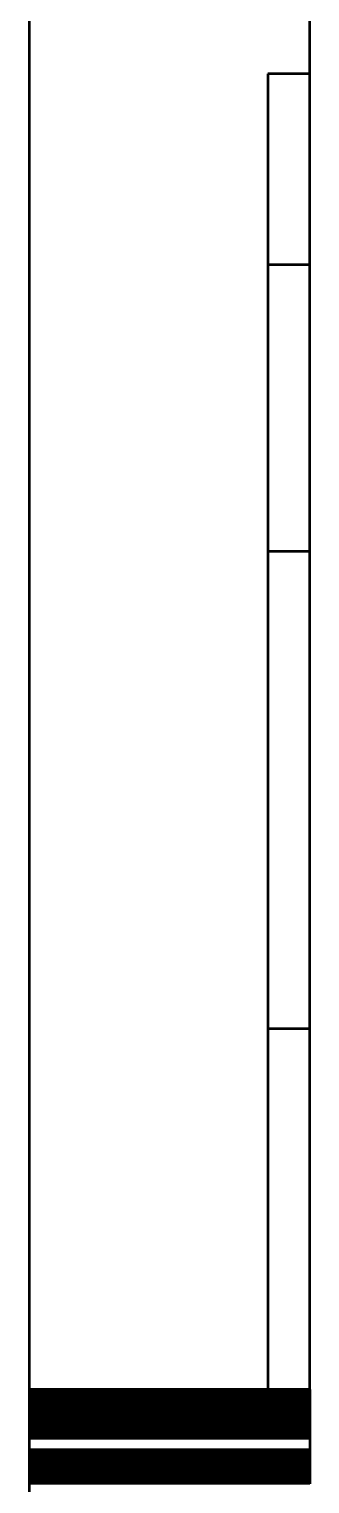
# Model space of a CAD drawing. Header units: millimetres. Extents: x 3137 to 5094, y 789 to 1822.
# Drawn here: x 3384.642 to 3384.742, y 1377.877 to 1378.397 of the extents above; entities that cross this region are included whole.
import ezdxf

# ---------------------------------------------------------------- set-up
doc = ezdxf.new("R2010")
doc.units = ezdxf.units.MM
doc.header["$LTSCALE"] = 1.8
doc.layers.add('외형선(ISO)', color=7, linetype='Continuous', lineweight=50)

msp = doc.modelspace()

# ---------------------------------------------------------------- linework, layer by layer
at = {"layer": '외형선(ISO)'}
for p, q in [((3384.74158, 1377.91103), (3384.74158, 1383.84545)), ((3384.64158, 1379.33705), (3384.64158, 1375.93435)), ((3384.74158, 1378.38068), (3384.72658, 1378.38068)), ((3384.72658, 1378.38068), (3384.72658, 1378.3125)), ((3384.74158, 1378.3125), (3384.72658, 1378.3125)), ((3384.72658, 1378.3125), (3384.72658, 1378.21023)), ((3384.74158, 1378.21023), (3384.72658, 1378.21023)), ((3384.72658, 1378.21023), (3384.72658, 1378.03977)), ((3384.74158, 1378.03977), (3384.72658, 1378.03977)), ((3384.72658, 1378.03977), (3384.72658, 1377.91103)), ((3384.74158, 1377.91103), (3384.64158, 1377.91103)), ((3384.64158, 1377.91091), (3384.74158, 1377.91091)), ((3384.74158, 1377.9107), (3384.64158, 1377.9107)), ((3384.74158, 1377.91103), (3384.74158, 1377.91091)), ((3384.74158, 1377.91091), (3384.74158, 1377.9107)), ((3384.74158, 1377.9107), (3384.74158, 1377.91057)), ((3384.64158, 1377.91057), (3384.74158, 1377.91057)), ((3384.74158, 1377.91036), (3384.64158, 1377.91036)), ((3384.64158, 1377.91023), (3384.74158, 1377.91023)), ((3384.74158, 1377.91002), (3384.64158, 1377.91002)), ((3384.64158, 1377.90989), (3384.74158, 1377.90989)), ((3384.74158, 1377.90968), (3384.64158, 1377.90968)), ((3384.64158, 1377.90956), (3384.74158, 1377.90956)), ((3384.74158, 1377.90934), (3384.64158, 1377.90934)), ((3384.64158, 1377.90922), (3384.74158, 1377.90922)), ((3384.74158, 1377.90901), (3384.64158, 1377.90901)), ((3384.64158, 1377.90888), (3384.74158, 1377.90888)), ((3384.74158, 1377.90867), (3384.64158, 1377.90867)), ((3384.64158, 1377.90854), (3384.74158, 1377.90854)), ((3384.74158, 1377.90833), (3384.64158, 1377.90833)), ((3384.64158, 1377.9082), (3384.74158, 1377.9082)), ((3384.74158, 1377.90799), (3384.64158, 1377.90799)), ((3384.64158, 1377.90787), (3384.74158, 1377.90787)), ((3384.74158, 1377.90765), (3384.64158, 1377.90765)), ((3384.64158, 1377.90753), (3384.74158, 1377.90753)), ((3384.74158, 1377.90732), (3384.64158, 1377.90732)), ((3384.64158, 1377.90719), (3384.74158, 1377.90719)), ((3384.74158, 1377.90698), (3384.64158, 1377.90698)), ((3384.64158, 1377.90685), (3384.74158, 1377.90685)), ((3384.74158, 1377.90664), (3384.64158, 1377.90664)), ((3384.64158, 1377.90651), (3384.74158, 1377.90651)), ((3384.74158, 1377.9063), (3384.64158, 1377.9063)), ((3384.64158, 1377.90618), (3384.74158, 1377.90618)), ((3384.74158, 1377.90596), (3384.64158, 1377.90596)), ((3384.64158, 1377.90584), (3384.74158, 1377.90584)), ((3384.74158, 1377.90563), (3384.64158, 1377.90563)), ((3384.64158, 1377.9055), (3384.74158, 1377.9055)), ((3384.74158, 1377.91057), (3384.74158, 1377.91036)), ((3384.74158, 1377.91036), (3384.74158, 1377.91023)), ((3384.74158, 1377.91023), (3384.74158, 1377.91002)), ((3384.74158, 1377.91002), (3384.74158, 1377.90989)), ((3384.74158, 1377.90989), (3384.74158, 1377.90968)), ((3384.74158, 1377.90968), (3384.74158, 1377.90956)), ((3384.74158, 1377.90956), (3384.74158, 1377.90934)), ((3384.74158, 1377.90934), (3384.74158, 1377.90922)), ((3384.74158, 1377.90922), (3384.74158, 1377.90901)), ((3384.74158, 1377.90901), (3384.74158, 1377.90888)), ((3384.74158, 1377.90888), (3384.74158, 1377.90867)), ((3384.74158, 1377.90867), (3384.74158, 1377.90854)), ((3384.74158, 1377.90854), (3384.74158, 1377.90833)), ((3384.74158, 1377.90833), (3384.74158, 1377.9082)), ((3384.74158, 1377.9082), (3384.74158, 1377.90799)), ((3384.74158, 1377.90799), (3384.74158, 1377.90787)), ((3384.74158, 1377.90787), (3384.74158, 1377.90765)), ((3384.74158, 1377.90765), (3384.74158, 1377.90753)), ((3384.74158, 1377.90753), (3384.74158, 1377.90732)), ((3384.74158, 1377.90732), (3384.74158, 1377.90719)), ((3384.74158, 1377.90719), (3384.74158, 1377.90698)), ((3384.74158, 1377.90698), (3384.74158, 1377.90685)), ((3384.74158, 1377.90685), (3384.74158, 1377.90664)), ((3384.74158, 1377.90664), (3384.74158, 1377.90651)), ((3384.74158, 1377.90651), (3384.74158, 1377.9063)), ((3384.74158, 1377.9063), (3384.74158, 1377.90618)), ((3384.74158, 1377.90618), (3384.74158, 1377.90596)), ((3384.74158, 1377.90596), (3384.74158, 1377.90584)), ((3384.74158, 1377.90584), (3384.74158, 1377.90563)), ((3384.74158, 1377.90563), (3384.74158, 1377.9055)), ((3384.74158, 1377.9055), (3384.74158, 1377.90529)), ((3384.74158, 1377.90529), (3384.64158, 1377.90529)), ((3384.64158, 1377.90516), (3384.74158, 1377.90516)), ((3384.74158, 1377.90495), (3384.64158, 1377.90495)), ((3384.64158, 1377.90482), (3384.74158, 1377.90482)), ((3384.74158, 1377.90461), (3384.64158, 1377.90461)), ((3384.64158, 1377.90449), (3384.74158, 1377.90449)), ((3384.74158, 1377.90427), (3384.64158, 1377.90427)), ((3384.64158, 1377.90415), (3384.74158, 1377.90415)), ((3384.74158, 1377.90394), (3384.64158, 1377.90394)), ((3384.64158, 1377.90381), (3384.74158, 1377.90381)), ((3384.74158, 1377.9036), (3384.64158, 1377.9036)), ((3384.64158, 1377.90347), (3384.74158, 1377.90347)), ((3384.74158, 1377.90326), (3384.64158, 1377.90326)), ((3384.64158, 1377.90313), (3384.74158, 1377.90313)), ((3384.74158, 1377.90292), (3384.64158, 1377.90292)), ((3384.64158, 1377.9028), (3384.74158, 1377.9028)), ((3384.74158, 1377.90258), (3384.64158, 1377.90258)), ((3384.64158, 1377.90246), (3384.74158, 1377.90246)), ((3384.74158, 1377.90225), (3384.64158, 1377.90225)), ((3384.64158, 1377.90212), (3384.74158, 1377.90212)), ((3384.74158, 1377.90191), (3384.64158, 1377.90191)), ((3384.64158, 1377.90178), (3384.74158, 1377.90178)), ((3384.74158, 1377.90157), (3384.64158, 1377.90157)), ((3384.64158, 1377.90144), (3384.74158, 1377.90144)), ((3384.74158, 1377.90123), (3384.64158, 1377.90123)), ((3384.64158, 1377.90111), (3384.74158, 1377.90111)), ((3384.74158, 1377.90089), (3384.64158, 1377.90089)), ((3384.64158, 1377.90077), (3384.74158, 1377.90077)), ((3384.74158, 1377.90056), (3384.64158, 1377.90056)), ((3384.64158, 1377.90043), (3384.74158, 1377.90043)), ((3384.74158, 1377.90529), (3384.74158, 1377.90516)), ((3384.74158, 1377.90516), (3384.74158, 1377.90495)), ((3384.74158, 1377.90495), (3384.74158, 1377.90482)), ((3384.74158, 1377.90482), (3384.74158, 1377.90461)), ((3384.74158, 1377.90461), (3384.74158, 1377.90449)), ((3384.74158, 1377.90449), (3384.74158, 1377.90427)), ((3384.74158, 1377.90427), (3384.74158, 1377.90415)), ((3384.74158, 1377.90415), (3384.74158, 1377.90394)), ((3384.74158, 1377.90394), (3384.74158, 1377.90381)), ((3384.74158, 1377.90381), (3384.74158, 1377.9036)), ((3384.74158, 1377.9036), (3384.74158, 1377.90347)), ((3384.74158, 1377.90347), (3384.74158, 1377.90326)), ((3384.74158, 1377.90326), (3384.74158, 1377.90313)), ((3384.74158, 1377.90313), (3384.74158, 1377.90292)), ((3384.74158, 1377.90292), (3384.74158, 1377.9028)), ((3384.74158, 1377.9028), (3384.74158, 1377.90258)), ((3384.74158, 1377.90258), (3384.74158, 1377.90246)), ((3384.74158, 1377.90246), (3384.74158, 1377.90225)), ((3384.74158, 1377.90225), (3384.74158, 1377.90212)), ((3384.74158, 1377.90212), (3384.74158, 1377.90191)), ((3384.74158, 1377.90191), (3384.74158, 1377.90178)), ((3384.74158, 1377.90178), (3384.74158, 1377.90157)), ((3384.74158, 1377.90157), (3384.74158, 1377.90144)), ((3384.74158, 1377.90144), (3384.74158, 1377.90123)), ((3384.74158, 1377.90123), (3384.74158, 1377.90111)), ((3384.74158, 1377.90111), (3384.74158, 1377.90089)), ((3384.74158, 1377.90089), (3384.74158, 1377.90077)), ((3384.74158, 1377.90077), (3384.74158, 1377.90056)), ((3384.74158, 1377.90056), (3384.74158, 1377.90043)), ((3384.74158, 1377.90043), (3384.74158, 1377.90022)), ((3384.74158, 1377.90022), (3384.64158, 1377.90022)), ((3384.64158, 1377.90009), (3384.74158, 1377.90009)), ((3384.74158, 1377.89988), (3384.64158, 1377.89988)), ((3384.64158, 1377.89975), (3384.74158, 1377.89975)), ((3384.74158, 1377.89954), (3384.64158, 1377.89954)), ((3384.64158, 1377.89942), (3384.74158, 1377.89942)), ((3384.74158, 1377.8992), (3384.64158, 1377.8992)), ((3384.64158, 1377.89908), (3384.74158, 1377.89908)), ((3384.74158, 1377.89887), (3384.64158, 1377.89887)), ((3384.64158, 1377.89874), (3384.74158, 1377.89874)), ((3384.74158, 1377.89853), (3384.64158, 1377.89853)), ((3384.64158, 1377.8984), (3384.74158, 1377.8984)), ((3384.74158, 1377.89819), (3384.64158, 1377.89819)), ((3384.64158, 1377.89806), (3384.74158, 1377.89806)), ((3384.74158, 1377.89785), (3384.64158, 1377.89785)), ((3384.64158, 1377.89773), (3384.74158, 1377.89773)), ((3384.74158, 1377.89751), (3384.64158, 1377.89751)), ((3384.64158, 1377.89739), (3384.74158, 1377.89739)), ((3384.74158, 1377.89718), (3384.64158, 1377.89718)), ((3384.64158, 1377.89705), (3384.74158, 1377.89705)), ((3384.74158, 1377.89684), (3384.64158, 1377.89684)), ((3384.64158, 1377.89671), (3384.74158, 1377.89671)), ((3384.74158, 1377.8965), (3384.64158, 1377.8965)), ((3384.64158, 1377.89637), (3384.74158, 1377.89637)), ((3384.74158, 1377.89616), (3384.64158, 1377.89616)), ((3384.64158, 1377.89604), (3384.74158, 1377.89604)), ((3384.74158, 1377.89583), (3384.64158, 1377.89583)), ((3384.64158, 1377.8957), (3384.74158, 1377.8957)), ((3384.74158, 1377.89549), (3384.64158, 1377.89549)), ((3384.64158, 1377.89536), (3384.74158, 1377.89536)), ((3384.74158, 1377.89515), (3384.64158, 1377.89515)), ((3384.74158, 1377.90022), (3384.74158, 1377.90009)), ((3384.74158, 1377.90009), (3384.74158, 1377.89988)), ((3384.74158, 1377.89988), (3384.74158, 1377.89975)), ((3384.74158, 1377.89975), (3384.74158, 1377.89954)), ((3384.74158, 1377.89954), (3384.74158, 1377.89942)), ((3384.74158, 1377.89942), (3384.74158, 1377.8992)), ((3384.74158, 1377.8992), (3384.74158, 1377.89908)), ((3384.74158, 1377.89908), (3384.74158, 1377.89887)), ((3384.74158, 1377.89887), (3384.74158, 1377.89874)), ((3384.74158, 1377.89874), (3384.74158, 1377.89853)), ((3384.74158, 1377.89853), (3384.74158, 1377.8984)), ((3384.74158, 1377.8984), (3384.74158, 1377.89819)), ((3384.74158, 1377.89819), (3384.74158, 1377.89806)), ((3384.74158, 1377.89806), (3384.74158, 1377.89785)), ((3384.74158, 1377.89785), (3384.74158, 1377.89773)), ((3384.74158, 1377.89773), (3384.74158, 1377.89751)), ((3384.74158, 1377.89751), (3384.74158, 1377.89739)), ((3384.74158, 1377.89739), (3384.74158, 1377.89718)), ((3384.74158, 1377.89718), (3384.74158, 1377.89705)), ((3384.74158, 1377.89705), (3384.74158, 1377.89684)), ((3384.74158, 1377.89684), (3384.74158, 1377.89671)), ((3384.74158, 1377.89671), (3384.74158, 1377.8965)), ((3384.74158, 1377.8965), (3384.74158, 1377.89637)), ((3384.74158, 1377.89637), (3384.74158, 1377.89616)), ((3384.74158, 1377.89616), (3384.74158, 1377.89604)), ((3384.74158, 1377.89604), (3384.74158, 1377.89583)), ((3384.74158, 1377.89583), (3384.74158, 1377.8957)), ((3384.74158, 1377.8957), (3384.74158, 1377.89549)), ((3384.74158, 1377.89549), (3384.74158, 1377.89536)), ((3384.74158, 1377.89536), (3384.74158, 1377.89515)), ((3384.74158, 1377.89515), (3384.74158, 1377.89502)), ((3384.64158, 1377.89502), (3384.74158, 1377.89502)), ((3384.74158, 1377.89481), (3384.64158, 1377.89481)), ((3384.64158, 1377.89468), (3384.74158, 1377.89468)), ((3384.74158, 1377.89447), (3384.64158, 1377.89447)), ((3384.64158, 1377.89435), (3384.74158, 1377.89435)), ((3384.74158, 1377.89414), (3384.64158, 1377.89414)), ((3384.64158, 1377.89401), (3384.74158, 1377.89401)), ((3384.74158, 1377.8938), (3384.64158, 1377.8938)), ((3384.64158, 1377.89367), (3384.74158, 1377.89367)), ((3384.74158, 1377.89502), (3384.74158, 1377.89481)), ((3384.74158, 1377.89481), (3384.74158, 1377.89468)), ((3384.74158, 1377.89468), (3384.74158, 1377.89447)), ((3384.74158, 1377.89447), (3384.74158, 1377.89435)), ((3384.74158, 1377.89435), (3384.74158, 1377.89414)), ((3384.74158, 1377.89414), (3384.74158, 1377.89401)), ((3384.74158, 1377.89401), (3384.74158, 1377.8938)), ((3384.74158, 1377.8938), (3384.74158, 1377.89367)), ((3384.74158, 1377.89367), (3384.74158, 1377.88946)), ((3384.74158, 1377.88946), (3384.64158, 1377.88946)), ((3384.64158, 1377.88933), (3384.74158, 1377.88933)), ((3384.74158, 1377.88912), (3384.64158, 1377.88912)), ((3384.64158, 1377.88899), (3384.74158, 1377.88899)), ((3384.74158, 1377.88878), (3384.64158, 1377.88878)), ((3384.64158, 1377.88866), (3384.74158, 1377.88866)), ((3384.74158, 1377.88844), (3384.64158, 1377.88844)), ((3384.64158, 1377.88832), (3384.74158, 1377.88832)), ((3384.74158, 1377.88811), (3384.64158, 1377.88811)), ((3384.64158, 1377.88798), (3384.74158, 1377.88798)), ((3384.74158, 1377.88777), (3384.64158, 1377.88777)), ((3384.64158, 1377.88764), (3384.74158, 1377.88764)), ((3384.74158, 1377.88743), (3384.64158, 1377.88743)), ((3384.64158, 1377.8873), (3384.74158, 1377.8873)), ((3384.74158, 1377.88709), (3384.64158, 1377.88709)), ((3384.64158, 1377.88697), (3384.74158, 1377.88697)), ((3384.74158, 1377.88675), (3384.64158, 1377.88675)), ((3384.64158, 1377.88663), (3384.74158, 1377.88663)), ((3384.74158, 1377.88642), (3384.64158, 1377.88642)), ((3384.64158, 1377.88629), (3384.74158, 1377.88629)), ((3384.74158, 1377.88608), (3384.64158, 1377.88608)), ((3384.64158, 1377.88595), (3384.74158, 1377.88595)), ((3384.74158, 1377.88574), (3384.64158, 1377.88574)), ((3384.64158, 1377.88561), (3384.74158, 1377.88561)), ((3384.74158, 1377.8854), (3384.64158, 1377.8854)), ((3384.64158, 1377.88528), (3384.74158, 1377.88528)), ((3384.74158, 1377.88507), (3384.64158, 1377.88507)), ((3384.64158, 1377.88494), (3384.74158, 1377.88494)), ((3384.74158, 1377.88473), (3384.64158, 1377.88473)), ((3384.74158, 1377.88946), (3384.74158, 1377.88933)), ((3384.74158, 1377.88933), (3384.74158, 1377.88912)), ((3384.74158, 1377.88912), (3384.74158, 1377.88899)), ((3384.74158, 1377.88899), (3384.74158, 1377.88878)), ((3384.74158, 1377.88878), (3384.74158, 1377.88866)), ((3384.74158, 1377.88866), (3384.74158, 1377.88844)), ((3384.74158, 1377.88844), (3384.74158, 1377.88832)), ((3384.74158, 1377.88832), (3384.74158, 1377.88811)), ((3384.74158, 1377.88811), (3384.74158, 1377.88798)), ((3384.74158, 1377.88798), (3384.74158, 1377.88777)), ((3384.74158, 1377.88777), (3384.74158, 1377.88764)), ((3384.74158, 1377.88764), (3384.74158, 1377.88743)), ((3384.74158, 1377.88743), (3384.74158, 1377.8873)), ((3384.74158, 1377.8873), (3384.74158, 1377.88709)), ((3384.74158, 1377.88709), (3384.74158, 1377.88697)), ((3384.74158, 1377.88697), (3384.74158, 1377.88675)), ((3384.74158, 1377.88675), (3384.74158, 1377.88663)), ((3384.74158, 1377.88663), (3384.74158, 1377.88642)), ((3384.74158, 1377.88642), (3384.74158, 1377.88629)), ((3384.74158, 1377.88629), (3384.74158, 1377.88608)), ((3384.74158, 1377.88608), (3384.74158, 1377.88595)), ((3384.74158, 1377.88595), (3384.74158, 1377.88574)), ((3384.74158, 1377.88574), (3384.74158, 1377.88561)), ((3384.74158, 1377.88561), (3384.74158, 1377.8854)), ((3384.74158, 1377.8854), (3384.74158, 1377.88528)), ((3384.74158, 1377.88528), (3384.74158, 1377.88507)), ((3384.74158, 1377.88507), (3384.74158, 1377.88494)), ((3384.74158, 1377.88494), (3384.74158, 1377.88473)), ((3384.74158, 1377.88473), (3384.74158, 1377.8846)), ((3384.64158, 1377.8846), (3384.74158, 1377.8846)), ((3384.74158, 1377.88439), (3384.64158, 1377.88439)), ((3384.64158, 1377.88426), (3384.74158, 1377.88426)), ((3384.74158, 1377.88405), (3384.64158, 1377.88405)), ((3384.64158, 1377.88392), (3384.74158, 1377.88392)), ((3384.74158, 1377.88371), (3384.64158, 1377.88371)), ((3384.64158, 1377.88359), (3384.74158, 1377.88359)), ((3384.74158, 1377.88338), (3384.64158, 1377.88338)), ((3384.64158, 1377.88325), (3384.74158, 1377.88325)), ((3384.74158, 1377.88304), (3384.64158, 1377.88304)), ((3384.64158, 1377.88291), (3384.74158, 1377.88291)), ((3384.74158, 1377.8827), (3384.64158, 1377.8827)), ((3384.64158, 1377.88257), (3384.74158, 1377.88257)), ((3384.74158, 1377.88236), (3384.64158, 1377.88236)), ((3384.64158, 1377.88223), (3384.74158, 1377.88223)), ((3384.74158, 1377.88202), (3384.64158, 1377.88202)), ((3384.64158, 1377.8819), (3384.74158, 1377.8819)), ((3384.74158, 1377.88169), (3384.64158, 1377.88169)), ((3384.64158, 1377.88156), (3384.74158, 1377.88156)), ((3384.74158, 1377.88135), (3384.64158, 1377.88135)), ((3384.64158, 1377.88122), (3384.74158, 1377.88122)), ((3384.74158, 1377.88101), (3384.64158, 1377.88101)), ((3384.64158, 1377.88088), (3384.74158, 1377.88088)), ((3384.74158, 1377.88067), (3384.64158, 1377.88067)), ((3384.64158, 1377.88054), (3384.74158, 1377.88054)), ((3384.74158, 1377.88033), (3384.64158, 1377.88033)), ((3384.64158, 1377.88021), (3384.74158, 1377.88021)), ((3384.74158, 1377.88), (3384.64158, 1377.88)), ((3384.64158, 1377.87987), (3384.74158, 1377.87987)), ((3384.74158, 1377.87966), (3384.64158, 1377.87966)), ((3384.64158, 1377.87953), (3384.74158, 1377.87953)), ((3384.74158, 1377.8846), (3384.74158, 1377.88439)), ((3384.74158, 1377.88439), (3384.74158, 1377.88426)), ((3384.74158, 1377.88426), (3384.74158, 1377.88405)), ((3384.74158, 1377.88405), (3384.74158, 1377.88392)), ((3384.74158, 1377.88392), (3384.74158, 1377.88371)), ((3384.74158, 1377.88371), (3384.74158, 1377.88359)), ((3384.74158, 1377.88359), (3384.74158, 1377.88338)), ((3384.74158, 1377.88338), (3384.74158, 1377.88325)), ((3384.74158, 1377.88325), (3384.74158, 1377.88304)), ((3384.74158, 1377.88304), (3384.74158, 1377.88291)), ((3384.74158, 1377.88291), (3384.74158, 1377.8827)), ((3384.74158, 1377.8827), (3384.74158, 1377.88257)), ((3384.74158, 1377.88257), (3384.74158, 1377.88236)), ((3384.74158, 1377.88236), (3384.74158, 1377.88223)), ((3384.74158, 1377.88223), (3384.74158, 1377.88202)), ((3384.74158, 1377.88202), (3384.74158, 1377.8819)), ((3384.74158, 1377.8819), (3384.74158, 1377.88169)), ((3384.74158, 1377.88169), (3384.74158, 1377.88156)), ((3384.74158, 1377.88156), (3384.74158, 1377.88135)), ((3384.74158, 1377.88135), (3384.74158, 1377.88122)), ((3384.74158, 1377.88122), (3384.74158, 1377.88101)), ((3384.74158, 1377.88101), (3384.74158, 1377.88088)), ((3384.74158, 1377.88088), (3384.74158, 1377.88067)), ((3384.74158, 1377.88067), (3384.74158, 1377.88054)), ((3384.74158, 1377.88054), (3384.74158, 1377.88033)), ((3384.74158, 1377.88033), (3384.74158, 1377.88021)), ((3384.74158, 1377.88021), (3384.74158, 1377.88)), ((3384.74158, 1377.88), (3384.74158, 1377.87987)), ((3384.74158, 1377.87987), (3384.74158, 1377.87966)), ((3384.74158, 1377.87966), (3384.74158, 1377.87953)), ((3384.74158, 1377.87953), (3384.74158, 1377.87932)), ((3384.74158, 1377.87932), (3384.64158, 1377.87932)), ((3384.64158, 1377.87919), (3384.74158, 1377.87919)), ((3384.74158, 1377.87898), (3384.64158, 1377.87898)), ((3384.64158, 1377.87885), (3384.74158, 1377.87885)), ((3384.74158, 1377.87864), (3384.64158, 1377.87864)), ((3384.64158, 1377.87852), (3384.74158, 1377.87852)), ((3384.74158, 1377.87831), (3384.64158, 1377.87831)), ((3384.64158, 1377.87818), (3384.74158, 1377.87818)), ((3384.74158, 1377.87797), (3384.64158, 1377.87797)), ((3384.64158, 1377.87784), (3384.74158, 1377.87784)), ((3384.74158, 1377.87763), (3384.64158, 1377.87763)), ((3384.64158, 1377.8775), (3384.74158, 1377.8775)), ((3384.74158, 1377.87932), (3384.74158, 1377.87919)), ((3384.74158, 1377.87919), (3384.74158, 1377.87898)), ((3384.74158, 1377.87898), (3384.74158, 1377.87885)), ((3384.74158, 1377.87885), (3384.74158, 1377.87864)), ((3384.74158, 1377.87864), (3384.74158, 1377.87852)), ((3384.74158, 1377.87852), (3384.74158, 1377.87831)), ((3384.74158, 1377.87831), (3384.74158, 1377.87818)), ((3384.74158, 1377.87818), (3384.74158, 1377.87797)), ((3384.74158, 1377.87797), (3384.74158, 1377.87784)), ((3384.74158, 1377.87784), (3384.74158, 1377.87763)), ((3384.74158, 1377.87763), (3384.74158, 1377.8775)), ((3384.74158, 1377.8775), (3384.74158, 1377.87729))]:
    msp.add_line(p, q, dxfattribs=at)

doc.saveas('drawing.dxf')
